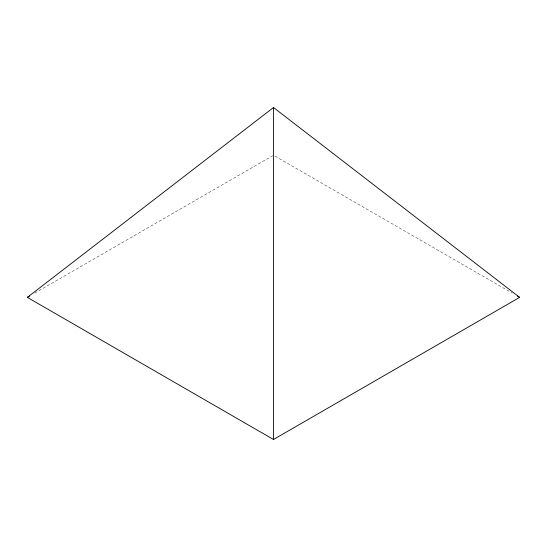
<?xml version="1.0" encoding="UTF-8"?>
<svg xmlns="http://www.w3.org/2000/svg" width="547" height="547" viewBox="0 0 547 547"><rect width="100%" height="100%" fill="white"/><g stroke="black" fill="none" stroke-linecap="round" stroke-linejoin="round"><path stroke-width="0.41" stroke-dasharray="2.73 2.05" d="M34.741 293.11L272.762 155.69M274.977 156.114L512.259 293.11"/><path stroke-width="0.82" d="M27.35 297.377L273.5 107.513L519.65 297.377L273.5 439.487L27.35 297.377L29.565 296.098M517.435 296.098L519.65 297.377M273.5 107.513L273.5 439.487"/></g></svg>
